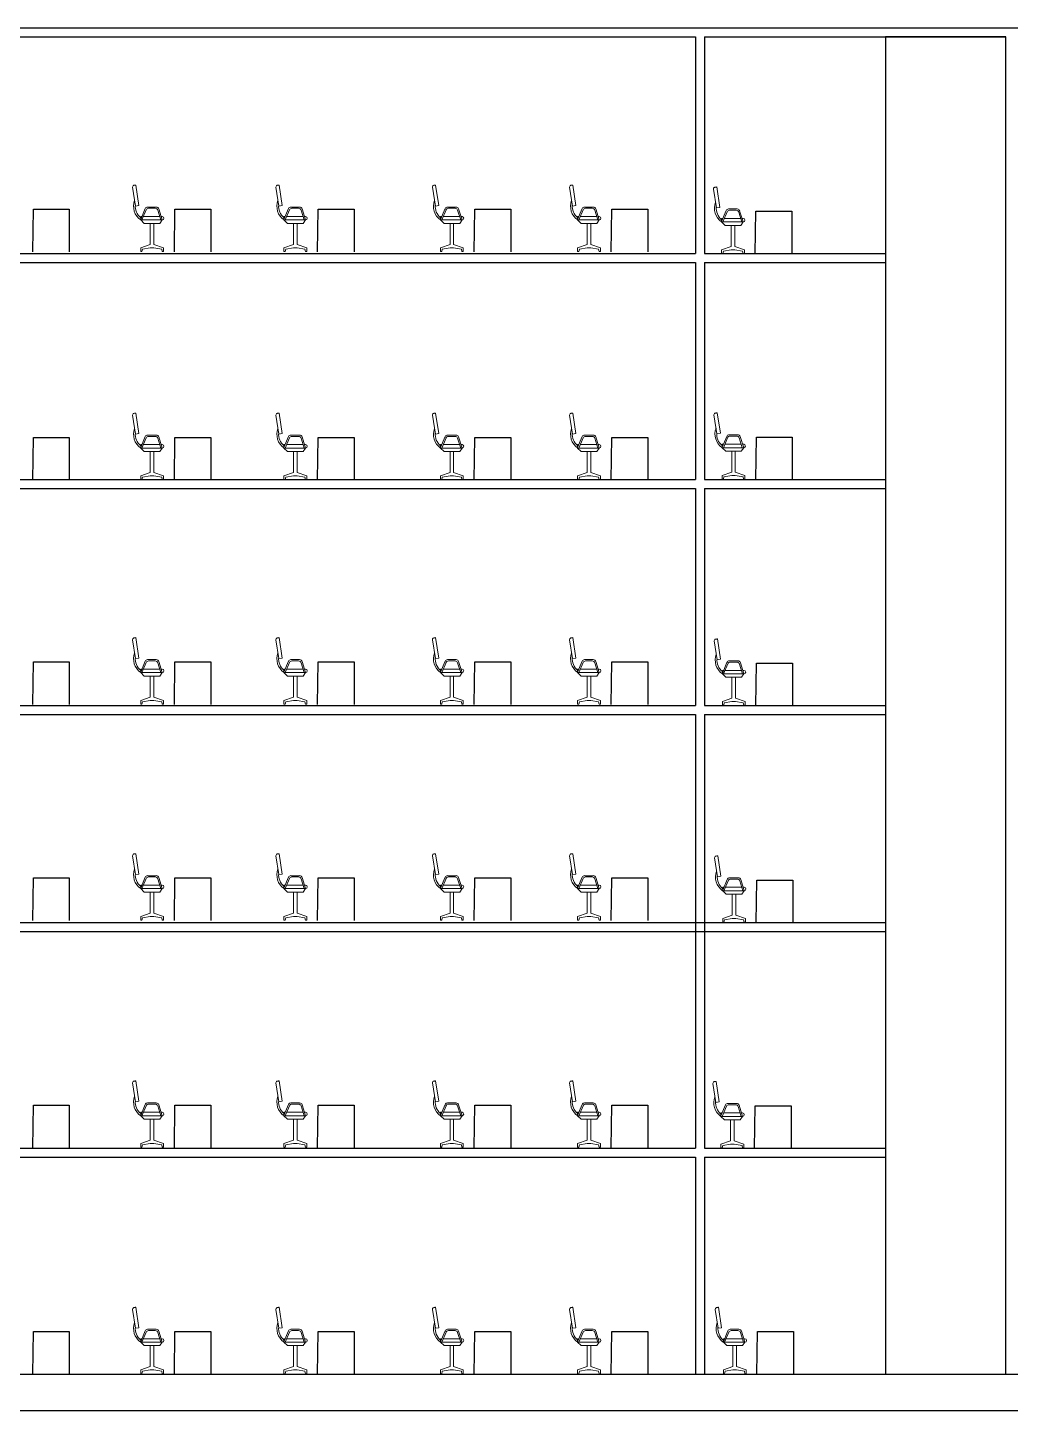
# Model space of a CAD drawing. Header units: millimetres. Extents: x -315744025 to 315695903, y -17416609 to 215511297.
# Drawn here: x 544850 to 561164, y 160771 to 183721 of the extents above; entities that cross this region are included whole.
import ezdxf

# ---------------------------------------------------------------- set-up
doc = ezdxf.new("R2010")
doc.units = ezdxf.units.MM
doc.layers.add('finiture', color=7, linetype='Continuous', lineweight=20)

msp = doc.modelspace()

# ---------------------------------------------------------------- linework, layer by layer
for p, q in [((535939, 183721), (616539, 183721)), ((536169, 183571), (555939, 183571)), ((555939, 183571), (555939, 179971)), ((556089, 183571), (556089, 179971)), ((556089, 183571), (561089, 183571)), ((561089, 183571), (559089, 183571)), ((559089, 183571), (559089, 161371)), ((561089, 179971), (561089, 183571)), ((544935, 179998), (544945, 180706)), ((544945, 180706), (545541, 180706)), ((545541, 180706), (545541, 179998)), ((547285, 179998), (547295, 180706)), ((547295, 180706), (547891, 180706)), ((547891, 180706), (547891, 179998)), ((549664, 179998), (549674, 180706)), ((549674, 180706), (550270, 180706)), ((550270, 180706), (550270, 179998)), ((552263, 179998), (552273, 180706)), ((552273, 180706), (552869, 180706)), ((552869, 180706), (552869, 179998)), ((554539, 179998), (554549, 180706)), ((554549, 180706), (555145, 180706)), ((555145, 180706), (555145, 179998)), ((556929, 179966), (556939, 180674)), ((556939, 180674), (557535, 180674)), ((557535, 180674), (557535, 179966)), ((536169, 179971), (555939, 179971)), ((556089, 179971), (559089, 179971)), ((561089, 176221), (561089, 179971)), ((536169, 179821), (555939, 179821)), ((555939, 179821), (555939, 176221)), ((556089, 179821), (556089, 176221)), ((556089, 179821), (559089, 179821)), ((544935, 176213), (544945, 176921)), ((544945, 176921), (545541, 176921)), ((545541, 176921), (545541, 176213)), ((547285, 176213), (547295, 176921)), ((547295, 176921), (547891, 176921)), ((547891, 176921), (547891, 176213)), ((549664, 176213), (549674, 176921)), ((549674, 176921), (550270, 176921)), ((550270, 176921), (550270, 176213)), ((552263, 176213), (552273, 176921)), ((552273, 176921), (552869, 176921)), ((552869, 176921), (552869, 176213)), ((554539, 176213), (554549, 176921)), ((554549, 176921), (555145, 176921)), ((555145, 176921), (555145, 176213)), ((556937, 176217), (556947, 176926)), ((556947, 176926), (557543, 176926)), ((557543, 176926), (557543, 176217)), ((536169, 176221), (555939, 176221)), ((536169, 176071), (555939, 176071)), ((555939, 176071), (555939, 172471)), ((556089, 176221), (559089, 176221)), ((556089, 176071), (556089, 172471)), ((556089, 176071), (559089, 176071)), ((561089, 172471), (561089, 176221)), ((544935, 172486), (544945, 173194)), ((544945, 173194), (545541, 173194)), ((545541, 173194), (545541, 172486)), ((547285, 172486), (547295, 173194)), ((547295, 173194), (547891, 173194)), ((547891, 173194), (547891, 172486)), ((549664, 172486), (549674, 173194)), ((549674, 173194), (550270, 173194)), ((550270, 173194), (550270, 172486)), ((552263, 172486), (552273, 173194)), ((552273, 173194), (552869, 173194)), ((552869, 173194), (552869, 172486)), ((554539, 172486), (554549, 173194)), ((554549, 173194), (555145, 173194)), ((555145, 173194), (555145, 172486)), ((556941, 172465), (556951, 173173)), ((556951, 173173), (557547, 173173)), ((557547, 173173), (557547, 172465)), ((536169, 172471), (555939, 172471)), ((556089, 172471), (559089, 172471)), ((561089, 168871), (561089, 172471)), ((536169, 172321), (555939, 172321)), ((555939, 172321), (555939, 165121)), ((556089, 172321), (556089, 165121)), ((556089, 172321), (559089, 172321)), ((544935, 168900), (544945, 169608)), ((544945, 169608), (545541, 169608)), ((545541, 169608), (545541, 168900)), ((547285, 168900), (547295, 169608)), ((547295, 169608), (547891, 169608)), ((547891, 169608), (547891, 168900)), ((549664, 168900), (549674, 169608)), ((549674, 169608), (550270, 169608)), ((550270, 169608), (550270, 168900)), ((552263, 168900), (552273, 169608)), ((552273, 169608), (552869, 169608)), ((552869, 169608), (552869, 168900)), ((554539, 168900), (554549, 169608)), ((554549, 169608), (555145, 169608)), ((555145, 169608), (555145, 168900)), ((556946, 168865), (556956, 169573)), ((556956, 169573), (557552, 169573)), ((557552, 169573), (557552, 168865)), ((536169, 168871), (559089, 168871)), ((536169, 168721), (559089, 168721)), ((561089, 165121), (561089, 168871)), ((544935, 165129), (544945, 165837)), ((544945, 165837), (545541, 165837)), ((545541, 165837), (545541, 165129)), ((547285, 165129), (547295, 165837)), ((547295, 165837), (547891, 165837)), ((547891, 165837), (547891, 165129)), ((549664, 165129), (549674, 165837)), ((549674, 165837), (550270, 165837)), ((550270, 165837), (550270, 165129)), ((552263, 165129), (552273, 165837)), ((552273, 165837), (552869, 165837)), ((552869, 165837), (552869, 165129)), ((554539, 165129), (554549, 165837)), ((554549, 165837), (555145, 165837)), ((555145, 165837), (555145, 165129)), ((556919, 165120), (556929, 165828)), ((556929, 165828), (557525, 165828)), ((557525, 165828), (557525, 165120)), ((536169, 165121), (555939, 165121)), ((556089, 165121), (559089, 165121)), ((561089, 161371), (561089, 165121)), ((536169, 164971), (555939, 164971)), ((555939, 164971), (555939, 161371)), ((556089, 164971), (559089, 164971)), ((556089, 164971), (556089, 161371)), ((544935, 161371), (544945, 162080)), ((544945, 162080), (545541, 162080)), ((545541, 162080), (545541, 161371)), ((547285, 161371), (547295, 162080)), ((547295, 162080), (547891, 162080)), ((547891, 162080), (547891, 161371)), ((549664, 161371), (549674, 162080)), ((549674, 162080), (550270, 162080)), ((550270, 162080), (550270, 161371)), ((552263, 161371), (552273, 162080)), ((552273, 162080), (552869, 162080)), ((552869, 162080), (552869, 161371)), ((554539, 161371), (554549, 162080)), ((554549, 162080), (555145, 162080)), ((555145, 162080), (555145, 161371)), ((556957, 161371), (556967, 162080)), ((556967, 162080), (557563, 162080)), ((557563, 162080), (557563, 161371)), ((536169, 161371), (616289, 161371)), ((556089, 161371), (561089, 161371)), ((529145, 160771), (626744, 160771))]:
    msp.add_line(p, q)
at = {"layer": 'finiture', "linetype": 'Continuous'}
for p, q in [((546645, 181109), (546698, 180770)), ((549023, 181109), (549077, 180770)), ((551623, 181109), (551676, 180770)), ((553899, 181109), (553952, 180770)), ((556289, 181077), (556342, 180738)), ((546591, 181075), (546641, 180761)), ((548970, 181075), (549019, 180761)), ((551569, 181075), (551618, 180761)), ((553845, 181075), (553894, 180761)), ((556235, 181043), (556285, 180729)), ((546641, 180761), (546698, 180770)), ((546727, 180537), (546802, 180718)), ((546747, 180529), (546817, 180696)), ((546842, 180744), (546985, 180744)), ((546857, 180723), (546969, 180723)), ((547062, 180529), (547010, 180692)), ((547084, 180529), (547026, 180714)), ((549019, 180761), (549077, 180770)), ((549105, 180537), (549181, 180718)), ((549125, 180529), (549195, 180696)), ((549221, 180744), (549364, 180744)), ((549236, 180723), (549348, 180723)), ((549440, 180529), (549389, 180692)), ((549463, 180529), (549405, 180714)), ((551618, 180761), (551676, 180770)), ((551704, 180537), (551780, 180718)), ((551725, 180529), (551795, 180696)), ((551820, 180744), (551963, 180744)), ((551835, 180723), (551947, 180723)), ((552040, 180529), (551988, 180692)), ((552062, 180529), (552004, 180714)), ((553894, 180761), (553952, 180770)), ((553980, 180537), (554056, 180718)), ((554001, 180529), (554071, 180696)), ((554096, 180744), (554239, 180744)), ((554111, 180723), (554223, 180723)), ((554316, 180529), (554264, 180692)), ((554338, 180529), (554280, 180714)), ((556285, 180729), (556342, 180738)), ((556371, 180505), (556446, 180685)), ((556391, 180496), (556461, 180664)), ((556486, 180712), (556629, 180712)), ((556501, 180690), (556613, 180690)), ((556706, 180497), (556654, 180660)), ((556728, 180497), (556670, 180682)), ((546727, 180587), (546727, 180529)), ((546727, 180587), (546747, 180587)), ((546727, 180529), (547084, 180529)), ((546727, 180529), (546786, 180471)), ((546771, 180587), (547043, 180587)), ((546786, 180471), (547044, 180471)), ((546886, 180471), (546886, 180123)), ((546944, 180471), (546944, 180123)), ((547084, 180529), (547044, 180471)), ((547066, 180587), (547084, 180587)), ((549105, 180587), (549105, 180529)), ((549105, 180587), (549126, 180587)), ((549105, 180529), (549463, 180529)), ((549105, 180529), (549165, 180471)), ((549150, 180587), (549422, 180587)), ((549165, 180471), (549423, 180471)), ((549265, 180471), (549265, 180123)), ((549323, 180471), (549323, 180123)), ((549463, 180529), (549423, 180471)), ((549445, 180587), (549463, 180587)), ((551704, 180587), (551704, 180529)), ((551704, 180587), (551725, 180587)), ((551704, 180529), (552062, 180529)), ((551704, 180529), (551764, 180471)), ((551749, 180587), (552021, 180587)), ((551764, 180471), (552022, 180471)), ((551864, 180471), (551864, 180123)), ((551922, 180471), (551922, 180123)), ((552062, 180529), (552022, 180471)), ((552044, 180587), (552062, 180587)), ((553980, 180587), (553980, 180529)), ((553980, 180587), (554001, 180587)), ((553980, 180529), (554338, 180529)), ((553980, 180529), (554040, 180471)), ((554025, 180587), (554297, 180587)), ((554040, 180471), (554298, 180471)), ((554140, 180471), (554140, 180123)), ((554198, 180471), (554198, 180123)), ((554338, 180529), (554298, 180471)), ((554320, 180587), (554338, 180587)), ((556371, 180555), (556371, 180497)), ((556371, 180555), (556392, 180555)), ((556371, 180497), (556728, 180497)), ((556371, 180497), (556430, 180439)), ((556415, 180555), (556687, 180555)), ((556430, 180439), (556688, 180439)), ((556530, 180439), (556530, 180091)), ((556588, 180439), (556588, 180091)), ((556728, 180497), (556688, 180439)), ((556710, 180555), (556728, 180555)), ((546886, 180123), (546727, 180069)), ((546727, 180069), (546727, 180007)), ((546727, 180007), (546748, 180007)), ((546748, 180007), (546755, 180046)), ((546755, 180046), (546886, 180069)), ((546886, 180069), (546944, 180069)), ((546944, 180123), (547104, 180069)), ((547075, 180046), (546944, 180069)), ((547082, 180007), (547075, 180046)), ((547104, 180007), (547082, 180007)), ((547104, 180069), (547104, 180007)), ((549265, 180123), (549105, 180069)), ((549105, 180069), (549105, 180007)), ((549105, 180007), (549127, 180007)), ((549127, 180007), (549134, 180046)), ((549134, 180046), (549265, 180069)), ((549265, 180069), (549323, 180069)), ((549323, 180123), (549483, 180069)), ((549454, 180046), (549323, 180069)), ((549461, 180007), (549454, 180046)), ((549483, 180007), (549461, 180007)), ((549483, 180069), (549483, 180007)), ((551864, 180123), (551704, 180069)), ((551704, 180069), (551704, 180007)), ((551704, 180007), (551726, 180007)), ((551726, 180007), (551733, 180046)), ((551733, 180046), (551864, 180069)), ((551864, 180069), (551922, 180069)), ((551922, 180123), (552082, 180069)), ((552053, 180046), (551922, 180069)), ((552060, 180007), (552053, 180046)), ((552082, 180007), (552060, 180007)), ((552082, 180069), (552082, 180007)), ((554140, 180123), (553980, 180069)), ((553980, 180069), (553980, 180007)), ((553980, 180007), (554002, 180007)), ((554002, 180007), (554009, 180046)), ((554009, 180046), (554140, 180069)), ((554140, 180069), (554198, 180069)), ((554198, 180123), (554358, 180069)), ((554329, 180046), (554198, 180069)), ((554336, 180007), (554329, 180046)), ((554358, 180007), (554336, 180007)), ((554358, 180069), (554358, 180007)), ((556530, 180091), (556371, 180036)), ((556371, 180036), (556371, 179975)), ((556371, 179975), (556393, 179975)), ((556393, 179975), (556399, 180014)), ((556399, 180014), (556530, 180036)), ((556530, 180036), (556588, 180036)), ((556588, 180091), (556748, 180036)), ((556719, 180014), (556588, 180036)), ((556726, 179975), (556719, 180014)), ((556748, 179975), (556726, 179975)), ((556748, 180036), (556748, 179975)), ((546591, 177290), (546641, 176976)), ((546645, 177324), (546698, 176985)), ((548970, 177290), (549019, 176976)), ((549023, 177324), (549077, 176985)), ((551569, 177290), (551618, 176976)), ((551623, 177324), (551676, 176985)), ((553845, 177290), (553894, 176976)), ((553899, 177324), (553952, 176985)), ((556244, 177294), (556293, 176980)), ((556297, 177328), (556350, 176989)), ((546641, 176976), (546698, 176985)), ((546842, 176959), (546985, 176959)), ((549019, 176976), (549077, 176985)), ((549221, 176959), (549364, 176959)), ((551618, 176976), (551676, 176985)), ((551820, 176959), (551963, 176959)), ((553894, 176976), (553952, 176985)), ((554096, 176959), (554239, 176959)), ((556293, 176980), (556350, 176989)), ((556495, 176964), (556637, 176964)), ((546727, 176752), (546802, 176933)), ((546727, 176802), (546727, 176744)), ((546727, 176802), (546747, 176802)), ((546727, 176744), (547084, 176744)), ((546727, 176744), (546786, 176687)), ((546747, 176744), (546817, 176911)), ((546771, 176802), (547043, 176802)), ((546857, 176938), (546969, 176938)), ((547062, 176744), (547010, 176907)), ((547084, 176744), (547026, 176929)), ((547084, 176744), (547044, 176687)), ((547066, 176802), (547084, 176802)), ((549105, 176752), (549181, 176933)), ((549105, 176802), (549105, 176744)), ((549105, 176802), (549126, 176802)), ((549105, 176744), (549463, 176744)), ((549105, 176744), (549165, 176687)), ((549125, 176744), (549195, 176911)), ((549150, 176802), (549422, 176802)), ((549236, 176938), (549348, 176938)), ((549440, 176744), (549389, 176907)), ((549463, 176744), (549405, 176929)), ((549463, 176744), (549423, 176687)), ((549445, 176802), (549463, 176802)), ((551704, 176752), (551780, 176933)), ((551704, 176802), (551704, 176744)), ((551704, 176802), (551725, 176802)), ((551704, 176744), (552062, 176744)), ((551704, 176744), (551764, 176687)), ((551725, 176744), (551795, 176911)), ((551749, 176802), (552021, 176802)), ((551835, 176938), (551947, 176938)), ((552040, 176744), (551988, 176907)), ((552062, 176744), (552004, 176929)), ((552062, 176744), (552022, 176687)), ((552044, 176802), (552062, 176802)), ((553980, 176752), (554056, 176933)), ((553980, 176802), (553980, 176744)), ((553980, 176802), (554001, 176802)), ((553980, 176744), (554338, 176744)), ((553980, 176744), (554040, 176687)), ((554001, 176744), (554071, 176911)), ((554025, 176802), (554297, 176802)), ((554111, 176938), (554223, 176938)), ((554316, 176744), (554264, 176907)), ((554338, 176744), (554280, 176929)), ((554338, 176744), (554298, 176687)), ((554320, 176802), (554338, 176802)), ((556379, 176757), (556455, 176937)), ((556379, 176806), (556379, 176748)), ((556379, 176806), (556400, 176806)), ((556379, 176748), (556737, 176748)), ((556379, 176748), (556438, 176691)), ((556399, 176748), (556469, 176915)), ((556424, 176806), (556696, 176806)), ((556509, 176942), (556621, 176942)), ((556714, 176748), (556663, 176912)), ((556737, 176748), (556679, 176933)), ((556737, 176748), (556697, 176691)), ((556719, 176806), (556737, 176806)), ((546786, 176687), (547044, 176687)), ((546886, 176687), (546886, 176338)), ((546944, 176687), (546944, 176338)), ((549165, 176687), (549423, 176687)), ((549265, 176687), (549265, 176338)), ((549323, 176687), (549323, 176338)), ((551764, 176687), (552022, 176687)), ((551864, 176687), (551864, 176338)), ((551922, 176687), (551922, 176338)), ((554040, 176687), (554298, 176687)), ((554140, 176687), (554140, 176338)), ((554198, 176687), (554198, 176338)), ((556438, 176691), (556697, 176691)), ((556539, 176691), (556539, 176343)), ((556597, 176691), (556597, 176343)), ((546886, 176338), (546727, 176284)), ((546727, 176284), (546727, 176222)), ((546748, 176222), (546755, 176261)), ((546755, 176261), (546886, 176284)), ((546886, 176284), (546944, 176284)), ((546944, 176338), (547104, 176284)), ((547075, 176261), (546944, 176284)), ((547082, 176222), (547075, 176261)), ((547104, 176284), (547104, 176222)), ((549265, 176338), (549105, 176284)), ((549105, 176284), (549105, 176222)), ((549127, 176222), (549134, 176261)), ((549134, 176261), (549265, 176284)), ((549265, 176284), (549323, 176284)), ((549323, 176338), (549483, 176284)), ((549454, 176261), (549323, 176284)), ((549461, 176222), (549454, 176261)), ((549483, 176284), (549483, 176222)), ((551864, 176338), (551704, 176284)), ((551704, 176284), (551704, 176222)), ((551726, 176222), (551733, 176261)), ((551733, 176261), (551864, 176284)), ((551864, 176284), (551922, 176284)), ((551922, 176338), (552082, 176284)), ((552053, 176261), (551922, 176284)), ((552060, 176222), (552053, 176261)), ((552082, 176284), (552082, 176222)), ((554140, 176338), (553980, 176284)), ((553980, 176284), (553980, 176222)), ((554002, 176222), (554009, 176261)), ((554009, 176261), (554140, 176284)), ((554140, 176284), (554198, 176284)), ((554198, 176338), (554358, 176284)), ((554329, 176261), (554198, 176284)), ((554336, 176222), (554329, 176261)), ((554358, 176284), (554358, 176222)), ((556539, 176343), (556379, 176288)), ((556379, 176288), (556379, 176226)), ((556401, 176226), (556408, 176266)), ((556408, 176266), (556539, 176288)), ((556539, 176288), (556597, 176288)), ((556597, 176343), (556756, 176288)), ((556728, 176266), (556597, 176288)), ((556734, 176226), (556728, 176266)), ((556756, 176288), (556756, 176226)), ((546727, 176222), (546748, 176222)), ((547104, 176222), (547082, 176222)), ((549105, 176222), (549127, 176222)), ((549483, 176222), (549461, 176222)), ((551704, 176222), (551726, 176222)), ((552082, 176222), (552060, 176222)), ((553980, 176222), (554002, 176222)), ((554358, 176222), (554336, 176222)), ((556379, 176226), (556401, 176226)), ((556756, 176226), (556734, 176226)), ((546591, 173563), (546641, 173249)), ((546645, 173597), (546698, 173258)), ((548970, 173563), (549019, 173249)), ((549023, 173597), (549077, 173258)), ((551569, 173563), (551618, 173249)), ((551623, 173597), (551676, 173258)), ((553845, 173563), (553894, 173249)), ((553899, 173597), (553952, 173258)), ((556248, 173542), (556297, 173228)), ((556301, 173576), (556354, 173237)), ((546641, 173249), (546698, 173258)), ((546727, 173025), (546802, 173205)), ((546727, 173075), (546727, 173017)), ((546727, 173075), (546747, 173075)), ((546747, 173016), (546817, 173183)), ((546771, 173075), (547043, 173075)), ((546842, 173232), (546985, 173232)), ((546857, 173210), (546969, 173210)), ((547062, 173017), (547010, 173180)), ((547084, 173017), (547026, 173201)), ((547066, 173075), (547084, 173075)), ((549019, 173249), (549077, 173258)), ((549105, 173025), (549181, 173205)), ((549105, 173075), (549105, 173017)), ((549105, 173075), (549126, 173075)), ((549125, 173016), (549195, 173183)), ((549150, 173075), (549422, 173075)), ((549221, 173232), (549364, 173232)), ((549236, 173210), (549348, 173210)), ((549440, 173017), (549389, 173180)), ((549463, 173017), (549405, 173201)), ((549445, 173075), (549463, 173075)), ((551618, 173249), (551676, 173258)), ((551704, 173025), (551780, 173205)), ((551704, 173075), (551704, 173017)), ((551704, 173075), (551725, 173075)), ((551725, 173016), (551795, 173183)), ((551749, 173075), (552021, 173075)), ((551820, 173232), (551963, 173232)), ((551835, 173210), (551947, 173210)), ((552040, 173017), (551988, 173180)), ((552062, 173017), (552004, 173201)), ((552044, 173075), (552062, 173075)), ((553894, 173249), (553952, 173258)), ((553980, 173025), (554056, 173205)), ((553980, 173075), (553980, 173017)), ((553980, 173075), (554001, 173075)), ((554001, 173016), (554071, 173183)), ((554025, 173075), (554297, 173075)), ((554096, 173232), (554239, 173232)), ((554111, 173210), (554223, 173210)), ((554316, 173017), (554264, 173180)), ((554338, 173017), (554280, 173201)), ((554320, 173075), (554338, 173075)), ((556297, 173228), (556354, 173237)), ((556383, 173004), (556458, 173185)), ((556383, 173054), (556383, 172996)), ((556383, 173054), (556404, 173054)), ((556403, 172996), (556473, 173163)), ((556427, 173054), (556700, 173054)), ((556499, 173211), (556641, 173211)), ((556513, 173189), (556625, 173189)), ((556718, 172996), (556667, 173159)), ((556741, 172996), (556683, 173181)), ((556722, 173054), (556741, 173054)), ((546727, 173017), (547084, 173017)), ((546727, 173017), (546786, 172959)), ((546786, 172959), (547044, 172959)), ((546886, 172959), (546886, 172611)), ((546944, 172959), (546944, 172611)), ((547084, 173017), (547044, 172959)), ((549105, 173017), (549463, 173017)), ((549105, 173017), (549165, 172959)), ((549165, 172959), (549423, 172959)), ((549265, 172959), (549265, 172611)), ((549323, 172959), (549323, 172611)), ((549463, 173017), (549423, 172959)), ((551704, 173017), (552062, 173017)), ((551704, 173017), (551764, 172959)), ((551764, 172959), (552022, 172959)), ((551864, 172959), (551864, 172611)), ((551922, 172959), (551922, 172611)), ((552062, 173017), (552022, 172959)), ((553980, 173017), (554338, 173017)), ((553980, 173017), (554040, 172959)), ((554040, 172959), (554298, 172959)), ((554140, 172959), (554140, 172611)), ((554198, 172959), (554198, 172611)), ((554338, 173017), (554298, 172959)), ((556383, 172996), (556741, 172996)), ((556383, 172996), (556442, 172938)), ((556442, 172938), (556701, 172938)), ((556542, 172938), (556542, 172590)), ((556600, 172938), (556600, 172590)), ((556741, 172996), (556701, 172938)), ((546886, 172611), (546727, 172556)), ((546944, 172611), (547104, 172556)), ((549265, 172611), (549105, 172556)), ((549323, 172611), (549483, 172556)), ((551864, 172611), (551704, 172556)), ((551922, 172611), (552082, 172556)), ((554140, 172611), (553980, 172556)), ((554198, 172611), (554358, 172556)), ((556542, 172590), (556383, 172536)), ((556600, 172590), (556760, 172536)), ((546727, 172556), (546727, 172495)), ((546727, 172495), (546748, 172495)), ((546748, 172495), (546755, 172534)), ((546755, 172534), (546886, 172556)), ((546886, 172556), (546944, 172556)), ((547075, 172534), (546944, 172556)), ((547082, 172495), (547075, 172534)), ((547104, 172495), (547082, 172495)), ((547104, 172556), (547104, 172495)), ((549105, 172556), (549105, 172495)), ((549105, 172495), (549127, 172495)), ((549127, 172495), (549134, 172534)), ((549134, 172534), (549265, 172556)), ((549265, 172556), (549323, 172556)), ((549454, 172534), (549323, 172556)), ((549461, 172495), (549454, 172534)), ((549483, 172495), (549461, 172495)), ((549483, 172556), (549483, 172495)), ((551704, 172556), (551704, 172495)), ((551704, 172495), (551726, 172495)), ((551726, 172495), (551733, 172534)), ((551733, 172534), (551864, 172556)), ((551864, 172556), (551922, 172556)), ((552053, 172534), (551922, 172556)), ((552060, 172495), (552053, 172534)), ((552082, 172495), (552060, 172495)), ((552082, 172556), (552082, 172495)), ((553980, 172556), (553980, 172495)), ((553980, 172495), (554002, 172495)), ((554002, 172495), (554009, 172534)), ((554009, 172534), (554140, 172556)), ((554140, 172556), (554198, 172556)), ((554329, 172534), (554198, 172556)), ((554336, 172495), (554329, 172534)), ((554358, 172495), (554336, 172495)), ((554358, 172556), (554358, 172495)), ((556383, 172536), (556383, 172474)), ((556383, 172474), (556405, 172474)), ((556405, 172474), (556412, 172513)), ((556412, 172513), (556542, 172536)), ((556542, 172536), (556600, 172536)), ((556731, 172513), (556600, 172536)), ((556738, 172474), (556731, 172513)), ((556760, 172474), (556738, 172474)), ((556760, 172536), (556760, 172474)), ((546591, 169977), (546641, 169663)), ((546645, 170011), (546698, 169672)), ((548970, 169977), (549019, 169663)), ((549023, 170011), (549077, 169672)), ((551569, 169977), (551618, 169663)), ((551623, 170011), (551676, 169672)), ((553845, 169977), (553894, 169663)), ((553899, 170011), (553952, 169672)), ((556252, 169942), (556302, 169628)), ((556306, 169976), (556359, 169637)), ((546641, 169663), (546698, 169672)), ((546727, 169439), (546802, 169620)), ((546842, 169646), (546985, 169646)), ((546857, 169624), (546969, 169624)), ((547084, 169431), (547026, 169616)), ((549019, 169663), (549077, 169672)), ((549105, 169439), (549181, 169620)), ((549221, 169646), (549364, 169646)), ((549236, 169624), (549348, 169624)), ((549463, 169431), (549405, 169616)), ((551618, 169663), (551676, 169672)), ((551704, 169439), (551780, 169620)), ((551820, 169646), (551963, 169646)), ((551835, 169624), (551947, 169624)), ((552062, 169431), (552004, 169616)), ((553894, 169663), (553952, 169672)), ((553980, 169439), (554056, 169620)), ((554096, 169646), (554239, 169646)), ((554111, 169624), (554223, 169624)), ((554338, 169431), (554280, 169616)), ((556302, 169628), (556359, 169637)), ((556503, 169611), (556646, 169611)), ((546727, 169489), (546727, 169431)), ((546727, 169489), (546747, 169489)), ((546727, 169431), (547084, 169431)), ((546727, 169431), (546786, 169373)), ((546747, 169431), (546817, 169598)), ((546771, 169489), (547043, 169489)), ((546786, 169373), (547044, 169373)), ((546886, 169373), (546886, 169025)), ((546944, 169373), (546944, 169025)), ((547062, 169431), (547010, 169594)), ((547084, 169431), (547044, 169373)), ((547066, 169489), (547084, 169489)), ((549105, 169489), (549105, 169431)), ((549105, 169489), (549126, 169489)), ((549105, 169431), (549463, 169431)), ((549105, 169431), (549165, 169373)), ((549125, 169431), (549195, 169598)), ((549150, 169489), (549422, 169489)), ((549165, 169373), (549423, 169373)), ((549265, 169373), (549265, 169025)), ((549323, 169373), (549323, 169025)), ((549440, 169431), (549389, 169594)), ((549463, 169431), (549423, 169373)), ((549445, 169489), (549463, 169489)), ((551704, 169489), (551704, 169431)), ((551704, 169489), (551725, 169489)), ((551704, 169431), (552062, 169431)), ((551704, 169431), (551764, 169373)), ((551725, 169431), (551795, 169598)), ((551749, 169489), (552021, 169489)), ((551764, 169373), (552022, 169373)), ((551864, 169373), (551864, 169025)), ((551922, 169373), (551922, 169025)), ((552040, 169431), (551988, 169594)), ((552062, 169431), (552022, 169373)), ((552044, 169489), (552062, 169489)), ((553980, 169489), (553980, 169431)), ((553980, 169489), (554001, 169489)), ((553980, 169431), (554338, 169431)), ((553980, 169431), (554040, 169373)), ((554001, 169431), (554071, 169598)), ((554025, 169489), (554297, 169489)), ((554040, 169373), (554298, 169373)), ((554140, 169373), (554140, 169025)), ((554198, 169373), (554198, 169025)), ((554316, 169431), (554264, 169594)), ((554338, 169431), (554298, 169373)), ((554320, 169489), (554338, 169489)), ((556388, 169404), (556463, 169584)), ((556388, 169454), (556388, 169396)), ((556388, 169454), (556408, 169454)), ((556388, 169396), (556745, 169396)), ((556388, 169396), (556447, 169338)), ((556408, 169395), (556478, 169562)), ((556432, 169454), (556704, 169454)), ((556518, 169589), (556630, 169589)), ((556723, 169396), (556671, 169559)), ((556745, 169396), (556687, 169580)), ((556745, 169396), (556705, 169338)), ((556727, 169454), (556745, 169454)), ((556447, 169338), (556705, 169338)), ((556547, 169338), (556547, 168990)), ((556605, 169338), (556605, 168990)), ((546886, 169025), (546727, 168971)), ((546727, 168971), (546727, 168909)), ((546748, 168909), (546755, 168948)), ((546755, 168948), (546886, 168971)), ((546886, 168971), (546944, 168971)), ((546944, 169025), (547104, 168971)), ((547075, 168948), (546944, 168971)), ((547082, 168909), (547075, 168948)), ((547104, 168971), (547104, 168909)), ((549265, 169025), (549105, 168971)), ((549105, 168971), (549105, 168909)), ((549127, 168909), (549134, 168948)), ((549134, 168948), (549265, 168971)), ((549265, 168971), (549323, 168971)), ((549323, 169025), (549483, 168971)), ((549454, 168948), (549323, 168971)), ((549461, 168909), (549454, 168948)), ((549483, 168971), (549483, 168909)), ((551864, 169025), (551704, 168971)), ((551704, 168971), (551704, 168909)), ((551726, 168909), (551733, 168948)), ((551733, 168948), (551864, 168971)), ((551864, 168971), (551922, 168971)), ((551922, 169025), (552082, 168971)), ((552053, 168948), (551922, 168971)), ((552060, 168909), (552053, 168948)), ((552082, 168971), (552082, 168909)), ((554140, 169025), (553980, 168971)), ((553980, 168971), (553980, 168909)), ((554002, 168909), (554009, 168948)), ((554009, 168948), (554140, 168971)), ((554140, 168971), (554198, 168971)), ((554198, 169025), (554358, 168971)), ((554329, 168948), (554198, 168971)), ((554336, 168909), (554329, 168948)), ((554358, 168971), (554358, 168909)), ((556547, 168990), (556388, 168935)), ((556388, 168935), (556388, 168874)), ((556409, 168874), (556416, 168913)), ((556416, 168913), (556547, 168935)), ((556547, 168935), (556605, 168935)), ((556605, 168990), (556765, 168935)), ((556736, 168913), (556605, 168935)), ((556743, 168874), (556736, 168913)), ((556765, 168935), (556765, 168874)), ((546727, 168909), (546748, 168909)), ((547104, 168909), (547082, 168909)), ((549105, 168909), (549127, 168909)), ((549483, 168909), (549461, 168909)), ((551704, 168909), (551726, 168909)), ((552082, 168909), (552060, 168909)), ((553980, 168909), (554002, 168909)), ((554358, 168909), (554336, 168909)), ((556388, 168874), (556409, 168874)), ((556765, 168874), (556743, 168874)), ((546591, 166206), (546641, 165892)), ((546645, 166240), (546698, 165901)), ((548970, 166206), (549019, 165892)), ((549023, 166240), (549077, 165901)), ((551569, 166206), (551618, 165892)), ((551623, 166240), (551676, 165901)), ((553845, 166206), (553894, 165892)), ((553899, 166240), (553952, 165901)), ((556225, 166197), (556274, 165883)), ((556278, 166231), (556331, 165892)), ((546641, 165892), (546698, 165901)), ((546727, 165668), (546802, 165848)), ((546727, 165718), (546727, 165660)), ((546727, 165718), (546747, 165718)), ((546747, 165659), (546817, 165826)), ((546771, 165718), (547043, 165718)), ((546842, 165875), (546985, 165875)), ((546857, 165853), (546969, 165853)), ((547062, 165660), (547010, 165823)), ((547084, 165660), (547026, 165844)), ((547066, 165718), (547084, 165718)), ((549019, 165892), (549077, 165901)), ((549105, 165668), (549181, 165848)), ((549105, 165718), (549105, 165660)), ((549105, 165718), (549126, 165718)), ((549125, 165659), (549195, 165826)), ((549150, 165718), (549422, 165718)), ((549221, 165875), (549364, 165875)), ((549236, 165853), (549348, 165853)), ((549440, 165660), (549389, 165823)), ((549463, 165660), (549405, 165844)), ((549445, 165718), (549463, 165718)), ((551618, 165892), (551676, 165901)), ((551704, 165668), (551780, 165848)), ((551704, 165718), (551704, 165660)), ((551704, 165718), (551725, 165718)), ((551725, 165659), (551795, 165826)), ((551749, 165718), (552021, 165718)), ((551820, 165875), (551963, 165875)), ((551835, 165853), (551947, 165853)), ((552040, 165660), (551988, 165823)), ((552062, 165660), (552004, 165844)), ((552044, 165718), (552062, 165718)), ((553894, 165892), (553952, 165901)), ((553980, 165668), (554056, 165848)), ((553980, 165718), (553980, 165660)), ((553980, 165718), (554001, 165718)), ((554001, 165659), (554071, 165826)), ((554025, 165718), (554297, 165718)), ((554096, 165875), (554239, 165875)), ((554111, 165853), (554223, 165853)), ((554316, 165660), (554264, 165823)), ((554338, 165660), (554280, 165844)), ((554320, 165718), (554338, 165718)), ((556274, 165883), (556331, 165892)), ((556360, 165659), (556436, 165840)), ((556360, 165709), (556360, 165651)), ((556360, 165709), (556381, 165709)), ((556380, 165651), (556450, 165818)), ((556405, 165709), (556677, 165709)), ((556476, 165866), (556619, 165866)), ((556490, 165845), (556603, 165845)), ((556695, 165651), (556644, 165814)), ((556718, 165651), (556660, 165836)), ((556700, 165709), (556718, 165709)), ((546727, 165660), (547084, 165660)), ((546727, 165660), (546786, 165602)), ((546786, 165602), (547044, 165602)), ((546886, 165602), (546886, 165254)), ((546944, 165602), (546944, 165254)), ((547084, 165660), (547044, 165602)), ((549105, 165660), (549463, 165660)), ((549105, 165660), (549165, 165602)), ((549165, 165602), (549423, 165602)), ((549265, 165602), (549265, 165254)), ((549323, 165602), (549323, 165254)), ((549463, 165660), (549423, 165602)), ((551704, 165660), (552062, 165660)), ((551704, 165660), (551764, 165602)), ((551764, 165602), (552022, 165602)), ((551864, 165602), (551864, 165254)), ((551922, 165602), (551922, 165254)), ((552062, 165660), (552022, 165602)), ((553980, 165660), (554338, 165660)), ((553980, 165660), (554040, 165602)), ((554040, 165602), (554298, 165602)), ((554140, 165602), (554140, 165254)), ((554198, 165602), (554198, 165254)), ((554338, 165660), (554298, 165602)), ((556360, 165651), (556718, 165651)), ((556360, 165651), (556420, 165594)), ((556420, 165594), (556678, 165594)), ((556520, 165594), (556520, 165245)), ((556578, 165594), (556578, 165245)), ((556718, 165651), (556678, 165594)), ((546886, 165254), (546727, 165199)), ((546944, 165254), (547104, 165199)), ((549265, 165254), (549105, 165199)), ((549323, 165254), (549483, 165199)), ((551864, 165254), (551704, 165199)), ((551922, 165254), (552082, 165199)), ((554140, 165254), (553980, 165199)), ((554198, 165254), (554358, 165199)), ((556520, 165245), (556360, 165191)), ((556578, 165245), (556737, 165191)), ((546727, 165199), (546727, 165138)), ((546727, 165138), (546748, 165138)), ((546748, 165138), (546755, 165177)), ((546755, 165177), (546886, 165199)), ((546886, 165199), (546944, 165199)), ((547075, 165177), (546944, 165199)), ((547082, 165138), (547075, 165177)), ((547104, 165138), (547082, 165138)), ((547104, 165199), (547104, 165138)), ((549105, 165199), (549105, 165138)), ((549105, 165138), (549127, 165138)), ((549127, 165138), (549134, 165177)), ((549134, 165177), (549265, 165199)), ((549265, 165199), (549323, 165199)), ((549454, 165177), (549323, 165199)), ((549461, 165138), (549454, 165177)), ((549483, 165138), (549461, 165138)), ((549483, 165199), (549483, 165138)), ((551704, 165199), (551704, 165138)), ((551704, 165138), (551726, 165138)), ((551726, 165138), (551733, 165177)), ((551733, 165177), (551864, 165199)), ((551864, 165199), (551922, 165199)), ((552053, 165177), (551922, 165199)), ((552060, 165138), (552053, 165177)), ((552082, 165138), (552060, 165138)), ((552082, 165199), (552082, 165138)), ((553980, 165199), (553980, 165138)), ((553980, 165138), (554002, 165138)), ((554002, 165138), (554009, 165177)), ((554009, 165177), (554140, 165199)), ((554140, 165199), (554198, 165199)), ((554329, 165177), (554198, 165199)), ((554336, 165138), (554329, 165177)), ((554358, 165138), (554336, 165138)), ((554358, 165199), (554358, 165138)), ((556360, 165191), (556360, 165129)), ((556360, 165129), (556382, 165129)), ((556382, 165129), (556389, 165168)), ((556389, 165168), (556520, 165191)), ((556520, 165191), (556578, 165191)), ((556709, 165168), (556578, 165191)), ((556715, 165129), (556709, 165168)), ((556737, 165129), (556715, 165129)), ((556737, 165191), (556737, 165129)), ((546591, 162448), (546641, 162134)), ((546645, 162482), (546698, 162143)), ((548970, 162448), (549019, 162134)), ((549023, 162482), (549077, 162143)), ((551569, 162448), (551618, 162134)), ((551623, 162482), (551676, 162143)), ((553845, 162448), (553894, 162134)), ((553899, 162482), (553952, 162143)), ((556264, 162448), (556313, 162134)), ((556317, 162482), (556370, 162143)), ((546641, 162134), (546698, 162143)), ((546727, 161911), (546802, 162091)), ((546747, 161902), (546817, 162069)), ((546842, 162118), (546985, 162118)), ((546857, 162096), (546969, 162096)), ((547062, 161902), (547010, 162066)), ((547084, 161902), (547026, 162087)), ((549019, 162134), (549077, 162143)), ((549105, 161911), (549181, 162091)), ((549125, 161902), (549195, 162069)), ((549221, 162118), (549364, 162118)), ((549236, 162096), (549348, 162096)), ((549440, 161902), (549389, 162066)), ((549463, 161902), (549405, 162087)), ((551618, 162134), (551676, 162143)), ((551704, 161911), (551780, 162091)), ((551725, 161902), (551795, 162069)), ((551820, 162118), (551963, 162118)), ((551835, 162096), (551947, 162096)), ((552040, 161902), (551988, 162066)), ((552062, 161902), (552004, 162087)), ((553894, 162134), (553952, 162143)), ((553980, 161911), (554056, 162091)), ((554001, 161902), (554071, 162069)), ((554096, 162118), (554239, 162118)), ((554111, 162096), (554223, 162096)), ((554316, 161902), (554264, 162066)), ((554338, 161902), (554280, 162087)), ((556313, 162134), (556370, 162143)), ((556399, 161911), (556475, 162091)), ((556419, 161902), (556489, 162069)), ((556515, 162118), (556657, 162118)), ((556529, 162096), (556641, 162096)), ((556734, 161902), (556683, 162066)), ((556757, 161902), (556699, 162087)), ((546727, 161960), (546727, 161902)), ((546727, 161960), (546747, 161960)), ((546727, 161902), (547084, 161902)), ((546727, 161902), (546786, 161845)), ((546771, 161960), (547043, 161960)), ((546786, 161845), (547044, 161845)), ((546886, 161845), (546886, 161497)), ((546944, 161845), (546944, 161497)), ((547084, 161902), (547044, 161845)), ((547066, 161960), (547084, 161960)), ((549105, 161960), (549105, 161902)), ((549105, 161960), (549126, 161960)), ((549105, 161902), (549463, 161902)), ((549105, 161902), (549165, 161845)), ((549150, 161960), (549422, 161960)), ((549165, 161845), (549423, 161845)), ((549265, 161845), (549265, 161497)), ((549323, 161845), (549323, 161497)), ((549463, 161902), (549423, 161845)), ((549445, 161960), (549463, 161960)), ((551704, 161960), (551704, 161902)), ((551704, 161960), (551725, 161960)), ((551704, 161902), (552062, 161902)), ((551704, 161902), (551764, 161845)), ((551749, 161960), (552021, 161960)), ((551764, 161845), (552022, 161845)), ((551864, 161845), (551864, 161497)), ((551922, 161845), (551922, 161497)), ((552062, 161902), (552022, 161845)), ((552044, 161960), (552062, 161960)), ((553980, 161960), (553980, 161902)), ((553980, 161960), (554001, 161960)), ((553980, 161902), (554338, 161902)), ((553980, 161902), (554040, 161845)), ((554025, 161960), (554297, 161960)), ((554040, 161845), (554298, 161845)), ((554140, 161845), (554140, 161497)), ((554198, 161845), (554198, 161497)), ((554338, 161902), (554298, 161845)), ((554320, 161960), (554338, 161960)), ((556399, 161960), (556399, 161902)), ((556399, 161960), (556420, 161960)), ((556399, 161902), (556757, 161902)), ((556399, 161902), (556459, 161845)), ((556444, 161960), (556716, 161960)), ((556459, 161845), (556717, 161845)), ((556559, 161845), (556559, 161497)), ((556617, 161845), (556617, 161497)), ((556757, 161902), (556717, 161845)), ((556739, 161960), (556757, 161960)), ((546886, 161497), (546727, 161442)), ((546727, 161442), (546727, 161380)), ((546727, 161380), (546748, 161380)), ((546748, 161380), (546755, 161420)), ((546755, 161420), (546886, 161442)), ((546886, 161442), (546944, 161442)), ((546944, 161497), (547104, 161442)), ((547075, 161420), (546944, 161442)), ((547082, 161380), (547075, 161420)), ((547104, 161380), (547082, 161380)), ((547104, 161442), (547104, 161380)), ((549265, 161497), (549105, 161442)), ((549105, 161442), (549105, 161380)), ((549105, 161380), (549127, 161380)), ((549127, 161380), (549134, 161420)), ((549134, 161420), (549265, 161442)), ((549265, 161442), (549323, 161442)), ((549323, 161497), (549483, 161442)), ((549454, 161420), (549323, 161442)), ((549461, 161380), (549454, 161420)), ((549483, 161380), (549461, 161380)), ((549483, 161442), (549483, 161380)), ((551864, 161497), (551704, 161442)), ((551704, 161442), (551704, 161380)), ((551704, 161380), (551726, 161380)), ((551726, 161380), (551733, 161420)), ((551733, 161420), (551864, 161442)), ((551864, 161442), (551922, 161442)), ((551922, 161497), (552082, 161442)), ((552053, 161420), (551922, 161442)), ((552060, 161380), (552053, 161420)), ((552082, 161380), (552060, 161380)), ((552082, 161442), (552082, 161380)), ((554140, 161497), (553980, 161442)), ((553980, 161442), (553980, 161380)), ((553980, 161380), (554002, 161380)), ((554002, 161380), (554009, 161420)), ((554009, 161420), (554140, 161442)), ((554140, 161442), (554198, 161442)), ((554198, 161497), (554358, 161442)), ((554329, 161420), (554198, 161442)), ((554336, 161380), (554329, 161420)), ((554358, 161380), (554336, 161380)), ((554358, 161442), (554358, 161380)), ((556559, 161497), (556399, 161442)), ((556399, 161442), (556399, 161380)), ((556399, 161380), (556421, 161380)), ((556421, 161380), (556428, 161420)), ((556428, 161420), (556559, 161442)), ((556559, 161442), (556617, 161442)), ((556617, 161497), (556776, 161442)), ((556748, 161420), (556617, 161442)), ((556754, 161380), (556748, 161420)), ((556776, 161380), (556754, 161380)), ((556776, 161442), (556776, 161380))]:
    msp.add_line(p, q, dxfattribs=at)
for centre, radius, start, end in [((546886, 180757), 278, 159.244, 235.0876), ((549265, 180757), 278, 159.244, 235.0876), ((551864, 180757), 278, 159.244, 235.0876), ((554140, 180757), 278, 159.244, 235.0876), ((546886, 180757), 249, 174.8517, 230.285), ((546842, 180701), 43.5, 90, 157.2682), ((546857, 180679), 43.5, 90, 157.2682), ((546969, 180679), 43.5, 17.4302, 90), ((546985, 180701), 43.5, 17.4302, 90), ((549265, 180757), 249, 174.8517, 230.285), ((549221, 180701), 43.5, 90, 157.2682), ((549236, 180679), 43.5, 90, 157.2682), ((549348, 180679), 43.5, 17.4302, 90), ((549364, 180701), 43.5, 17.4302, 90), ((551864, 180757), 249, 174.8517, 230.285), ((551820, 180701), 43.5, 90, 157.2682), ((551835, 180679), 43.5, 90, 157.2682), ((551947, 180679), 43.5, 17.4302, 90), ((551963, 180701), 43.5, 17.4302, 90), ((554140, 180757), 249, 174.8517, 230.285), ((554096, 180701), 43.5, 90, 157.2682), ((554111, 180679), 43.5, 90, 157.2682), ((554223, 180679), 43.5, 17.4302, 90), ((554239, 180701), 43.5, 17.4302, 90), ((556530, 180725), 278, 159.244, 235.0876), ((556530, 180725), 249, 174.8517, 230.285), ((556486, 180669), 43.5, 90, 157.2682), ((556501, 180647), 43.5, 90, 157.2682), ((556613, 180647), 43.5, 17.4302, 90), ((556629, 180669), 43.5, 17.4302, 90), ((547084, 180558), 29, 270, 90), ((549463, 180558), 29, 270, 90), ((552062, 180558), 29, 270, 90), ((554338, 180558), 29, 270, 90), ((556728, 180526), 29, 270, 90), ((546886, 176972), 278, 159.244, 235.0876), ((546886, 176972), 249, 174.8517, 230.285), ((546842, 176916), 43.5, 90, 157.2682), ((546985, 176916), 43.5, 17.4302, 90), ((549265, 176972), 278, 159.244, 235.0876), ((549265, 176972), 249, 174.8517, 230.285), ((549221, 176916), 43.5, 90, 157.2682), ((549364, 176916), 43.5, 17.4302, 90), ((551864, 176972), 278, 159.244, 235.0876), ((551864, 176972), 249, 174.8517, 230.285), ((551820, 176916), 43.5, 90, 157.2682), ((551963, 176916), 43.5, 17.4302, 90), ((554140, 176972), 278, 159.244, 235.0876), ((554140, 176972), 249, 174.8517, 230.285), ((554096, 176916), 43.5, 90, 157.2682), ((554239, 176916), 43.5, 17.4302, 90), ((556538, 176976), 278, 159.244, 235.0876), ((556538, 176976), 249, 174.8517, 230.285), ((556495, 176920), 43.5, 90, 157.2682), ((556637, 176920), 43.5, 17.4302, 90), ((546857, 176894), 43.5, 90, 157.2682), ((546969, 176894), 43.5, 17.4302, 90), ((547084, 176773), 29, 270, 90), ((549236, 176894), 43.5, 90, 157.2682), ((549348, 176894), 43.5, 17.4302, 90), ((549463, 176773), 29, 270, 90), ((551835, 176894), 43.5, 90, 157.2682), ((551947, 176894), 43.5, 17.4302, 90), ((552062, 176773), 29, 270, 90), ((554111, 176894), 43.5, 90, 157.2682), ((554223, 176894), 43.5, 17.4302, 90), ((554338, 176773), 29, 270, 90), ((556509, 176898), 43.5, 90, 157.2682), ((556621, 176898), 43.5, 17.4302, 90), ((556737, 176777), 29, 270, 90), ((546886, 173245), 278, 159.244, 235.0876), ((549265, 173245), 278, 159.244, 235.0876), ((551864, 173245), 278, 159.244, 235.0876), ((554140, 173245), 278, 159.244, 235.0876), ((556542, 173224), 278, 159.244, 235.0876), ((546886, 173245), 249, 174.8517, 230.285), ((546842, 173188), 43.5, 90, 157.2682), ((546857, 173167), 43.5, 90, 157.2682), ((546969, 173167), 43.5, 17.4302, 90), ((546985, 173188), 43.5, 17.4302, 90), ((547084, 173046), 29, 270, 90), ((549265, 173245), 249, 174.8517, 230.285), ((549221, 173188), 43.5, 90, 157.2682), ((549236, 173167), 43.5, 90, 157.2682), ((549348, 173167), 43.5, 17.4302, 90), ((549364, 173188), 43.5, 17.4302, 90), ((549463, 173046), 29, 270, 90), ((551864, 173245), 249, 174.8517, 230.285), ((551820, 173188), 43.5, 90, 157.2682), ((551835, 173167), 43.5, 90, 157.2682), ((551947, 173167), 43.5, 17.4302, 90), ((551963, 173188), 43.5, 17.4302, 90), ((552062, 173046), 29, 270, 90), ((554140, 173245), 249, 174.8517, 230.285), ((554096, 173188), 43.5, 90, 157.2682), ((554111, 173167), 43.5, 90, 157.2682), ((554223, 173167), 43.5, 17.4302, 90), ((554239, 173188), 43.5, 17.4302, 90), ((554338, 173046), 29, 270, 90), ((556542, 173224), 249, 174.8517, 230.285), ((556499, 173168), 43.5, 90, 157.2682), ((556513, 173146), 43.5, 90, 157.2682), ((556625, 173146), 43.5, 17.4302, 90), ((556641, 173168), 43.5, 17.4302, 90), ((556741, 173025), 29, 270, 90), ((546886, 169659), 278, 159.244, 235.0876), ((546886, 169659), 249, 174.8517, 230.285), ((546842, 169603), 43.5, 90, 157.2682), ((546857, 169581), 43.5, 90, 157.2682), ((546969, 169581), 43.5, 17.4302, 90), ((546985, 169603), 43.5, 17.4302, 90), ((549265, 169659), 278, 159.244, 235.0876), ((549265, 169659), 249, 174.8517, 230.285), ((549221, 169603), 43.5, 90, 157.2682), ((549236, 169581), 43.5, 90, 157.2682), ((549348, 169581), 43.5, 17.4302, 90), ((549364, 169603), 43.5, 17.4302, 90), ((551864, 169659), 278, 159.244, 235.0876), ((551864, 169659), 249, 174.8517, 230.285), ((551820, 169603), 43.5, 90, 157.2682), ((551835, 169581), 43.5, 90, 157.2682), ((551947, 169581), 43.5, 17.4302, 90), ((551963, 169603), 43.5, 17.4302, 90), ((554140, 169659), 278, 159.244, 235.0876), ((554140, 169659), 249, 174.8517, 230.285), ((554096, 169603), 43.5, 90, 157.2682), ((554111, 169581), 43.5, 90, 157.2682), ((554223, 169581), 43.5, 17.4302, 90), ((554239, 169603), 43.5, 17.4302, 90), ((556547, 169624), 278, 159.244, 235.0876), ((556547, 169624), 249, 174.8517, 230.285), ((556503, 169567), 43.5, 90, 157.2682), ((556646, 169567), 43.5, 17.4302, 90), ((547084, 169460), 29, 270, 90), ((549463, 169460), 29, 270, 90), ((552062, 169460), 29, 270, 90), ((554338, 169460), 29, 270, 90), ((556518, 169546), 43.5, 90, 157.2682), ((556630, 169546), 43.5, 17.4302, 90), ((556745, 169425), 29, 270, 90), ((546886, 165888), 278, 159.244, 235.0876), ((549265, 165888), 278, 159.244, 235.0876), ((551864, 165888), 278, 159.244, 235.0876), ((554140, 165888), 278, 159.244, 235.0876), ((556519, 165879), 278, 159.244, 235.0876), ((546886, 165888), 249, 174.8517, 230.285), ((546842, 165831), 43.5, 90, 157.2682), ((546857, 165810), 43.5, 90, 157.2682), ((546969, 165810), 43.5, 17.4302, 90), ((546985, 165831), 43.5, 17.4302, 90), ((547084, 165689), 29, 270, 90), ((549265, 165888), 249, 174.8517, 230.285), ((549221, 165831), 43.5, 90, 157.2682), ((549236, 165810), 43.5, 90, 157.2682), ((549348, 165810), 43.5, 17.4302, 90), ((549364, 165831), 43.5, 17.4302, 90), ((549463, 165689), 29, 270, 90), ((551864, 165888), 249, 174.8517, 230.285), ((551820, 165831), 43.5, 90, 157.2682), ((551835, 165810), 43.5, 90, 157.2682), ((551947, 165810), 43.5, 17.4302, 90), ((551963, 165831), 43.5, 17.4302, 90), ((552062, 165689), 29, 270, 90), ((554140, 165888), 249, 174.8517, 230.285), ((554096, 165831), 43.5, 90, 157.2682), ((554111, 165810), 43.5, 90, 157.2682), ((554223, 165810), 43.5, 17.4302, 90), ((554239, 165831), 43.5, 17.4302, 90), ((554338, 165689), 29, 270, 90), ((556519, 165879), 249, 174.8517, 230.285), ((556476, 165823), 43.5, 90, 157.2682), ((556490, 165801), 43.5, 90, 157.2682), ((556603, 165801), 43.5, 17.4302, 90), ((556619, 165823), 43.5, 17.4302, 90), ((556718, 165680), 29, 270, 90), ((546886, 162130), 278, 159.244, 235.0876), ((546886, 162130), 249, 174.8517, 230.285), ((546842, 162074), 43.5, 90, 157.2682), ((546857, 162052), 43.5, 90, 157.2682), ((546969, 162052), 43.5, 17.4302, 90), ((546985, 162074), 43.5, 17.4302, 90), ((549265, 162130), 278, 159.244, 235.0876), ((549265, 162130), 249, 174.8517, 230.285), ((549221, 162074), 43.5, 90, 157.2682), ((549236, 162052), 43.5, 90, 157.2682), ((549348, 162052), 43.5, 17.4302, 90), ((549364, 162074), 43.5, 17.4302, 90), ((551864, 162130), 278, 159.244, 235.0876), ((551864, 162130), 249, 174.8517, 230.285), ((551820, 162074), 43.5, 90, 157.2682), ((551835, 162052), 43.5, 90, 157.2682), ((551947, 162052), 43.5, 17.4302, 90), ((551963, 162074), 43.5, 17.4302, 90), ((554140, 162130), 278, 159.244, 235.0876), ((554140, 162130), 249, 174.8517, 230.285), ((554096, 162074), 43.5, 90, 157.2682), ((554111, 162052), 43.5, 90, 157.2682), ((554223, 162052), 43.5, 17.4302, 90), ((554239, 162074), 43.5, 17.4302, 90), ((556558, 162130), 278, 159.244, 235.0876), ((556558, 162130), 249, 174.8517, 230.285), ((556515, 162074), 43.5, 90, 157.2682), ((556529, 162052), 43.5, 90, 157.2682), ((556641, 162052), 43.5, 17.4302, 90), ((556657, 162074), 43.5, 17.4302, 90), ((547084, 161931), 29, 270, 90), ((549463, 161931), 29, 270, 90), ((552062, 161931), 29, 270, 90), ((554338, 161931), 29, 270, 90), ((556757, 161931), 29, 270, 90)]:
    msp.add_arc(centre, radius, start, end, dxfattribs=at)
for points in [[(546591, 181075), (546600, 181097), (546606, 181102), (546621, 181106), (546634, 181107), (546645, 181109)], [(548970, 181075), (548979, 181097), (548985, 181102), (549000, 181106), (549013, 181107), (549023, 181109)], [(551569, 181075), (551578, 181097), (551584, 181102), (551599, 181106), (551612, 181107), (551623, 181109)], [(553845, 181075), (553854, 181097), (553860, 181102), (553875, 181106), (553888, 181107), (553899, 181109)], [(556235, 181043), (556244, 181065), (556250, 181070), (556265, 181073), (556278, 181075), (556289, 181077)], [(546591, 177290), (546600, 177312), (546606, 177317), (546621, 177321), (546634, 177322), (546645, 177324)], [(548970, 177290), (548979, 177312), (548985, 177317), (549000, 177321), (549013, 177322), (549023, 177324)], [(551569, 177290), (551578, 177312), (551584, 177317), (551599, 177321), (551612, 177322), (551623, 177324)], [(553845, 177290), (553854, 177312), (553860, 177317), (553875, 177321), (553888, 177322), (553899, 177324)], [(556244, 177294), (556252, 177316), (556258, 177321), (556273, 177325), (556286, 177327), (556297, 177328)], [(546591, 173563), (546600, 173585), (546606, 173590), (546621, 173593), (546634, 173595), (546645, 173597)], [(548970, 173563), (548979, 173585), (548985, 173590), (549000, 173593), (549013, 173595), (549023, 173597)], [(551569, 173563), (551578, 173585), (551584, 173590), (551599, 173593), (551612, 173595), (551623, 173597)], [(553845, 173563), (553854, 173585), (553860, 173590), (553875, 173593), (553888, 173595), (553899, 173597)], [(556248, 173542), (556256, 173564), (556262, 173569), (556277, 173573), (556290, 173574), (556301, 173576)], [(546591, 169977), (546600, 169999), (546606, 170004), (546621, 170008), (546634, 170009), (546645, 170011)], [(548970, 169977), (548979, 169999), (548985, 170004), (549000, 170008), (549013, 170009), (549023, 170011)], [(551569, 169977), (551578, 169999), (551584, 170004), (551599, 170008), (551612, 170009), (551623, 170011)], [(553845, 169977), (553854, 169999), (553860, 170004), (553875, 170008), (553888, 170009), (553899, 170011)], [(556252, 169942), (556261, 169964), (556267, 169969), (556282, 169972), (556295, 169974), (556306, 169976)], [(546591, 166206), (546600, 166228), (546606, 166233), (546621, 166236), (546634, 166238), (546645, 166240)], [(548970, 166206), (548979, 166228), (548985, 166233), (549000, 166236), (549013, 166238), (549023, 166240)], [(551569, 166206), (551578, 166228), (551584, 166233), (551599, 166236), (551612, 166238), (551623, 166240)], [(553845, 166206), (553854, 166228), (553860, 166233), (553875, 166236), (553888, 166238), (553899, 166240)], [(556225, 166197), (556234, 166219), (556239, 166224), (556254, 166228), (556267, 166229), (556278, 166231)], [(546591, 162448), (546600, 162470), (546606, 162475), (546621, 162479), (546634, 162481), (546645, 162482)], [(548970, 162448), (548979, 162470), (548985, 162475), (549000, 162479), (549013, 162481), (549023, 162482)], [(551569, 162448), (551578, 162470), (551584, 162475), (551599, 162479), (551612, 162481), (551623, 162482)], [(553845, 162448), (553854, 162470), (553860, 162475), (553875, 162479), (553888, 162481), (553899, 162482)], [(556264, 162448), (556272, 162470), (556278, 162475), (556293, 162479), (556306, 162481), (556317, 162482)]]:
    msp.add_spline(points, degree=3, dxfattribs=at)

doc.saveas('drawing.dxf')
